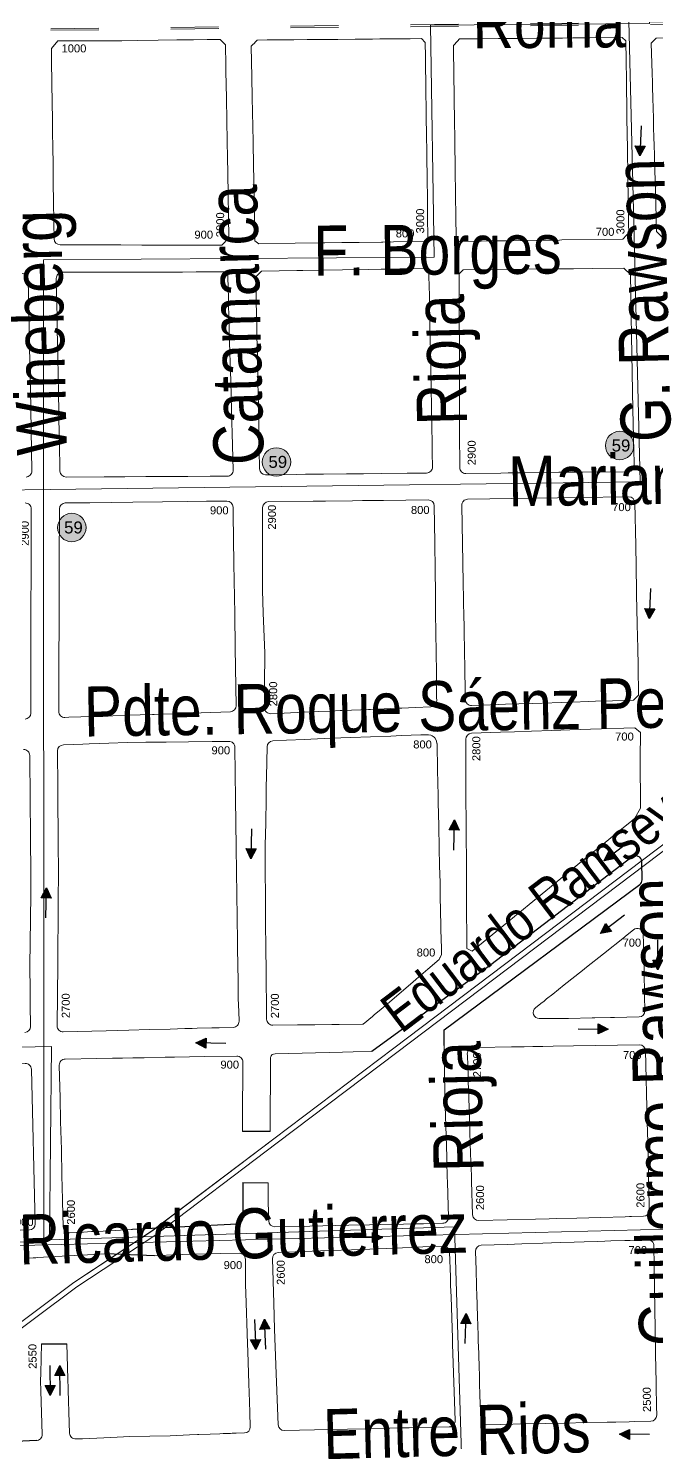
# Model space of a CAD drawing. Header units: millimetres. Extents: x 11558 to 23675, y 49449 to 61482.
# Drawn here: x 20325 to 20639, y 56549 to 57256 of the extents above; entities that cross this region are included whole.
import ezdxf

# ---------------------------------------------------------------- set-up
doc = ezdxf.new("R2010")
doc.units = ezdxf.units.MM
doc.linetypes.add('ACAD_ISO03W100', pattern=[30, 12, -18])
for name, color, linetype in [('0. plano base - nombres calles', 22, 'Continuous'), ('0. Plano Base - PLANO', 254, 'Continuous'), ('0. Plano base - sentido calles', 253, 'Continuous'), ('0. vias del tren', 252, 'VÍAS'), ('0.BARRIOS - DIVISIÓN', 12, 'ACAD_ISO03W100'), ('7. puesta en valor CC la lucila', 212, 'Continuous'), ('numeración', 7, 'Continuous')]:
    doc.layers.add(name, color=color, linetype=linetype)
for name, color, linetype, true_color in [('Linea 59 Por Barrio Golf IDA', 7, 'Continuous', 0x007038), ('Linea 59 Por la Lucila IDA', 7, 'Continuous', 0x007038), ('Linea 59 Por la Lucila VUELTA', 7, 'Continuous', 0xffc20a), ('Linea 707 - ex333', 7, 'Continuous', 0xad002b), ('Linea 707 - ex333 -', 7, 'Continuous', 0x616161)]:
    doc.layers.add(name, color=color, linetype=linetype, true_color=true_color)
doc.layers.get('7. puesta en valor CC la lucila').off()
doc.styles.get("Standard").update_dxf_attribs({"font": 'arial.ttf'})
doc.linetypes.add('VÍAS', pattern='A,0.15,[130,ltypeshp.shx,S=0.25,R=0,X=0,Y=0],0.15', length=0.3)

# ---------------------------------------------------------------- blocks, each defined once
blk = doc.blocks.new('MANZANAS')
at = {"layer": '0. Plano Base - PLANO', "color": 0, "linetype": 'VÍAS', "lineweight": 5, "ltscale": 4}
for points in [[(5639498.58, 6182852.42), (5639498.58, 6182614.33), (5639507.14, 6182228.89), (5639507.14, 6182181.36), (5639499.58, 6182050.89), (5639491.3, 6181998.3), (5639483.11, 6181953.65), (5639476.63, 6181918.34), (5639458.2, 6181825.34), (5639436.33, 6181704.24), (5639396.68, 6181501.18), (5639382.4, 6181412.53), (5639364.06, 6181337.09), (5639343.42, 6181280.78), (5639316.75, 6181215.85), (5639268.98, 6181116.06), (5639194.54, 6180959.83), (5639162.21, 6180892.02), (5639129.25, 6180822.85), (5639106.57, 6180782.08), (5639050.37, 6180665.87)], [(5639501.22, 6182852.42), (5639501.22, 6182614.36), (5639509.79, 6182228.92), (5639509.79, 6182181.28), (5639502.22, 6182050.61), (5639493.9, 6181997.86), (5639485.71, 6181953.18), (5639479.23, 6181917.85), (5639460.79, 6181824.85), (5639438.93, 6181703.75), (5639399.29, 6181500.71), (5639384.99, 6181412.01), (5639366.6, 6181336.32), (5639345.88, 6181279.82), (5639319.17, 6181214.78), (5639271.36, 6181114.92), (5639196.93, 6180958.69), (5639164.6, 6180890.88), (5639131.6, 6180821.63), (5639108.92, 6180780.86), (5639052.75, 6180664.71)]]:
    blk.add_lwpolyline(points, dxfattribs=at)
at = {"layer": '0. Plano Base - PLANO', "color": 0, "linetype": 'Continuous', "lineweight": 5}
for points in [[(5639127.17, 6181381.31), (5639122.99, 6181382.67), (5639113.01, 6181400.65), (5639108.09, 6181409.5), (5639101.58, 6181421.23), (5639100.56, 6181423.06), (5639100.43, 6181423.3), (5639097.41, 6181428.75), (5639094.96, 6181433.16), (5639093.51, 6181435.76), (5639090.1, 6181441.9), (5639088.39, 6181444.98), (5639086.68, 6181448.08), (5639084.57, 6181451.87), (5639077.23, 6181465.08), (5639078.22, 6181468.46), (5639098.89, 6181479.7)], [(5639158.89, 6180894.4), (5639142.25, 6180926.84), (5639142.1, 6180927.12), (5639141.89, 6180927.84), (5639141.88, 6180928.21), (5639142.08, 6180928.94), (5639142.54, 6180929.53), (5639143.22, 6180929.91), (5639172.66, 6180946.22), (5639177.32, 6180948.8), (5639185.51, 6180953.33)], [(5639080.49, 6180782.38), (5639082.87, 6180783.73), (5639082.95, 6180783.77), (5639083.02, 6180783.81), (5639084.02, 6180784.37), (5639084.55, 6180784.68), (5639114.33, 6180802.27)]]:
    blk.add_lwpolyline(points, dxfattribs=at)
for points in [[(5639047.38, 6181338.09), (5639037.67, 6181332.87), (5639035.52, 6181333.63), (5639030.23, 6181343.45), (5639025.53, 6181352.2), (5639023, 6181356.91), (5639021.57, 6181359.56), (5639020.65, 6181361.27), (5639017.86, 6181366.47), (5639016.79, 6181368.46), (5639015.1, 6181371.6), (5639011.92, 6181377.5), (5639007.89, 6181385.01), (5639005.55, 6181389.35), (5639004.83, 6181390.69), (5639002.95, 6181394.18), (5639000.49, 6181398.77), (5638998.2, 6181403.03), (5638997.42, 6181404.48), (5638996.51, 6181406.17), (5638996.04, 6181407.05), (5638994, 6181410.84), (5638993.46, 6181411.84), (5638989.94, 6181418.38), (5638990.78, 6181421.36), (5638991.17, 6181422.78), (5638995.13, 6181424.88), (5638999.19, 6181427.03), (5639008.38, 6181431.9), (5639011.58, 6181433.6), (5639013.81, 6181434.78), (5639017.03, 6181436.49), (5639025.12, 6181440.77), (5639025.24, 6181440.84), (5639026.08, 6181441.28), (5639033.72, 6181445.34), (5639036.55, 6181446.84), (5639041.21, 6181449.3), (5639044.74, 6181451.18), (5639048.63, 6181453.24), (5639063.05, 6181460.88), (5639065.37, 6181460.17), (5639070.03, 6181451.53), (5639074.77, 6181442.74), (5639076.24, 6181440.02), (5639077.17, 6181438.29), (5639078.05, 6181436.67), (5639079.5, 6181433.97), (5639084.24, 6181425.19), (5639086.91, 6181420.24), (5639091.39, 6181411.93), (5639091.81, 6181411.16), (5639092.58, 6181409.72), (5639093.19, 6181408.58), (5639095.44, 6181404.43), (5639097.55, 6181400.51), (5639097.7, 6181400.23), (5639102.89, 6181390.61), (5639106.14, 6181384.58), (5639106.45, 6181384), (5639108.71, 6181379.81), (5639110.9, 6181375.76), (5639110.52, 6181374.22), (5639109.82, 6181371.59), (5639101.49, 6181367.12), (5639082.91, 6181357.15), (5639081.85, 6181356.58), (5639067.22, 6181348.73), (5639059.25, 6181344.45), (5639051.79, 6181340.45)], [(5638965.28, 6181294.18), (5638949.2, 6181285.56), (5638946.83, 6181286.05), (5638941.08, 6181296.62), (5638935.06, 6181307.7), (5638929.1, 6181318.67), (5638923.17, 6181329.57), (5638912.65, 6181348.93), (5638907.81, 6181357.84), (5638900.4, 6181371.46), (5638900.73, 6181372.61), (5638900.96, 6181373.39), (5638901.25, 6181374.42), (5638901.57, 6181375.55), (5638906.05, 6181377.92), (5638911.87, 6181381.01), (5638917.81, 6181384.18), (5638923.66, 6181387.28), (5638937.25, 6181394.5), (5638944.83, 6181398.53), (5638952.48, 6181402.59), (5638955.81, 6181404.36), (5638956.93, 6181404.96), (5638960.24, 6181406.71), (5638969.23, 6181411.49), (5638974.15, 6181414.1), (5638976.77, 6181413.17), (5638977.49, 6181411.81), (5638979.34, 6181408.37), (5638980.08, 6181407.01), (5638981.49, 6181404.39), (5638983.16, 6181401.27), (5638985.53, 6181396.86), (5638989.59, 6181389.3), (5638991.34, 6181386.05), (5638992.09, 6181384.65), (5638993.8, 6181381.43), (5638999.1, 6181371.59), (5639002.15, 6181365.93), (5639004.06, 6181362.37), (5639004.56, 6181361.44), (5639008.12, 6181354.81), (5639010.08, 6181351.15), (5639012.6, 6181346.47), (5639014.09, 6181343.69), (5639015.2, 6181341.63), (5639018.07, 6181336.28), (5639022.78, 6181327.51), (5639022.89, 6181327.05), (5639022.89, 6181326.1), (5639022.59, 6181325.19), (5639022.33, 6181324.79), (5639008.59, 6181317.42), (5639003.92, 6181314.91), (5639003.29, 6181314.58), (5638993.43, 6181309.29), (5638990.84, 6181307.9), (5638985.87, 6181305.23), (5638978.38, 6181301.21), (5638975.6, 6181299.72)]]:
    blk.add_lwpolyline(points, close=True, dxfattribs=at)
for points in [[(5638862.14, 6181239.74), (5638861.25, 6181239.28, -0.409114), (5638857.24, 6181240.53), (5638856.56, 6181241.78), (5638854.04, 6181246.47), (5638854.02, 6181246.52), (5638847.56, 6181258.52), (5638844.9, 6181263.47), (5638841.91, 6181269.03), (5638840.49, 6181271.66), (5638834.59, 6181282.65), (5638832.97, 6181285.66), (5638829.02, 6181292.99), (5638820.62, 6181308.61), (5638819.97, 6181309.82), (5638815.45, 6181318.23), (5638812.17, 6181324.33), (5638813.2, 6181329.28), (5638823.97, 6181334.82), (5638825.99, 6181335.86), (5638827.6, 6181336.69), (5638834.68, 6181340.34), (5638841.6, 6181344.05), (5638848.52, 6181347.76), (5638857.7, 6181352.68), (5638865.91, 6181357.08), (5638873.27, 6181361.03), (5638879.29, 6181364.25), (5638882.98, 6181366.23), (5638884.93, 6181367.27), (5638888.56, 6181366.12), (5638893.53, 6181356.96), (5638895.24, 6181353.8), (5638897.73, 6181349.23), (5638897.89, 6181348.92), (5638901.46, 6181342.35), (5638911.64, 6181323.6), (5638915.46, 6181316.56), (5638919.17, 6181309.71), (5638934.62, 6181281.25), (5638933.21, 6181276.48), (5638933.17, 6181276.36), (5638908.02, 6181263.39), (5638897.59, 6181258.02), (5638888.31, 6181253.23), (5638885.32, 6181251.69), (5638879.25, 6181248.56), (5638870.41, 6181244)], [(5639090.03, 6181232.6), (5639081.84, 6181248.24), (5639081.66, 6181248.58), (5639079.83, 6181252.08), (5639078.09, 6181255.4), (5639077.07, 6181257.34), (5639075.53, 6181260.28), (5639072.03, 6181266.98), (5639070.37, 6181270.15), (5639069.98, 6181270.88), (5639065.36, 6181279.72), (5639059.9, 6181290.16), (5639058.35, 6181293.1), (5639055.07, 6181299.37), (5639045.08, 6181318.45), (5639045.96, 6181321.11), (5639073.7, 6181335.87), (5639085.4, 6181342.09), (5639089.69, 6181344.38), (5639094.7, 6181347.04), (5639102.94, 6181351.43), (5639116.86, 6181358.83), (5639121.24, 6181357.62), (5639125.96, 6181348.95), (5639131.16, 6181339.39), (5639135.93, 6181330.61), (5639153.5, 6181298.33), (5639160.08, 6181286.23), (5639162.11, 6181282.5), (5639162.69, 6181281.43), (5639166.93, 6181273.64, -0.418344), (5639165.69, 6181269.55), (5639145.57, 6181258.97), (5639138.75, 6181255.38), (5639135.14, 6181253.44), (5639118.51, 6181244.48), (5639112.72, 6181241.37), (5639109.46, 6181239.61), (5639094.11, 6181231.35, -0.417591)], [(5639076.57, 6181222.56), (5639068.01, 6181218), (5639056.47, 6181211.85), (5639048.71, 6181207.72), (5639041.17, 6181203.7), (5639031.03, 6181198.29), (5639029.35, 6181197.4), (5639024.01, 6181194.55), (5639023.09, 6181194.07), (5639018.95, 6181191.86), (5639007.42, 6181185.71), (5639005.5, 6181184.69, -0.411504), (5639001.46, 6181185.91), (5638996.96, 6181194.16), (5638992.4, 6181202.54), (5638986.47, 6181213.42), (5638980.72, 6181223.96), (5638979.01, 6181227.1), (5638975.41, 6181233.71), (5638975.05, 6181234.38), (5638971.84, 6181240.27), (5638969.9, 6181243.82), (5638966.87, 6181249.39), (5638965.37, 6181252.14), (5638955.55, 6181270.16), (5638956.7, 6181274.06), (5638972.25, 6181282.44), (5638974.99, 6181283.92), (5638982.28, 6181287.85), (5638992.44, 6181293.32), (5639003.91, 6181299.5), (5639009.46, 6181302.49), (5639012.66, 6181304.22), (5639015.84, 6181305.93), (5639017.69, 6181306.93), (5639018.82, 6181307.54), (5639019.87, 6181308.1), (5639022.05, 6181309.27), (5639028.89, 6181312.96), (5639029.25, 6181312.84), (5639029.73, 6181312.69), (5639030.62, 6181312.42), (5639031.34, 6181312.19), (5639035.59, 6181304.36), (5639035.95, 6181303.7), (5639037.88, 6181300.16), (5639043.8, 6181289.25), (5639047.14, 6181283.1), (5639048.74, 6181280.15), (5639048.93, 6181279.81), (5639053.7, 6181271.02), (5639055.02, 6181268.6), (5639056.46, 6181265.93), (5639057.95, 6181263.19), (5639059.89, 6181259.62), (5639062.56, 6181254.7), (5639064.5, 6181251.13), (5639067.42, 6181245.75), (5639069.32, 6181242.25), (5639070.96, 6181239.23), (5639072.6, 6181236.21), (5639074.42, 6181232.87), (5639077.8, 6181226.64, -0.416534)], [(5638868.57, 6181227.56), (5638894.36, 6181241.04), (5638900.15, 6181244.07), (5638903.69, 6181245.92), (5638912.63, 6181250.6), (5638913.1, 6181250.84), (5638921.47, 6181255.22), (5638921.95, 6181255.47), (5638927.99, 6181258.63), (5638931.26, 6181260.34), (5638935.83, 6181262.73), (5638937.42, 6181263.56), (5638940.44, 6181265.14), (5638942.63, 6181264.6), (5638946.28, 6181258.03), (5638947.76, 6181255.36), (5638950.61, 6181250.23), (5638951.91, 6181247.89), (5638956.34, 6181239.92), (5638961.47, 6181230.69), (5638966.37, 6181221.86), (5638968.19, 6181218.59), (5638968.3, 6181218.38), (5638968.61, 6181217.83), (5638969.12, 6181216.91), (5638971.3, 6181212.99), (5638976.13, 6181204.28), (5638978.46, 6181200.1), (5638981.08, 6181195.37), (5638990.02, 6181179.27, -0.420937), (5638988.8, 6181175.16), (5638981.31, 6181171.23), (5638971.37, 6181166), (5638968.47, 6181164.47), (5638961.94, 6181161.04), (5638952.75, 6181156.21), (5638943.46, 6181151.32), (5638934.34, 6181146.53), (5638917.43, 6181137.64, -0.409942), (5638913.4, 6181138.86), (5638906.59, 6181151.37), (5638901.03, 6181161.58), (5638900.03, 6181163.41), (5638897.5, 6181168.05), (5638896.43, 6181170.03), (5638895.11, 6181172.45), (5638894.88, 6181172.86), (5638890.28, 6181181.32), (5638889.02, 6181183.63), (5638887.61, 6181186.21), (5638885.17, 6181190.69), (5638881.91, 6181196.68), (5638880.25, 6181199.73), (5638877.17, 6181205.39), (5638873.03, 6181212.99), (5638872.07, 6181214.76), (5638871.85, 6181215.16), (5638867.33, 6181223.47, -0.419163)], [(5639100.81, 6181220.4), (5639110.53, 6181225.63), (5639120.15, 6181230.82), (5639140.46, 6181241.75), (5639149.02, 6181246.36), (5639171.77, 6181258.61, -0.412848), (5639175.83, 6181257.41), (5639186.07, 6181238.61), (5639191.07, 6181229.42), (5639192.41, 6181226.96), (5639195.69, 6181220.95), (5639197.82, 6181217.02), (5639204.71, 6181204.38), (5639208.06, 6181198.22), (5639210.47, 6181193.8), (5639214.97, 6181185.54), (5639221.82, 6181172.95), (5639220.76, 6181169.59), (5639211.53, 6181164.39), (5639204.15, 6181160.24), (5639201.21, 6181158.58), (5639193.86, 6181154.45), (5639176.49, 6181144.67), (5639164.86, 6181138.13), (5639161.91, 6181136.46), (5639154.87, 6181132.49), (5639150.1, 6181129.8, -0.418793), (5639145.99, 6181130.98), (5639143.42, 6181135.72), (5639139.24, 6181143.41), (5639137.96, 6181145.76), (5639135.04, 6181151.13), (5639129.05, 6181162.15), (5639125.42, 6181168.82), (5639123.35, 6181172.63), (5639121.73, 6181175.61), (5639118.28, 6181181.96), (5639113.23, 6181191.24), (5639099.6, 6181216.32, -0.41537)], [(5639012.99, 6181173.42), (5639032.73, 6181183.94), (5639033.22, 6181184.2), (5639038.11, 6181186.8), (5639050.13, 6181193.21), (5639054.53, 6181195.56), (5639063.68, 6181200.43), (5639083.51, 6181211, -0.413758), (5639087.56, 6181209.77), (5639096.16, 6181193.69), (5639102.78, 6181181.33), (5639108.07, 6181171.43), (5639112.64, 6181162.9), (5639117.63, 6181153.56), (5639121.88, 6181145.62), (5639127.08, 6181135.9), (5639128.62, 6181133.02), (5639130.1, 6181130.24), (5639132.13, 6181126.45), (5639132.64, 6181125.5), (5639133.53, 6181123.84, -0.405694), (5639132.38, 6181119.82), (5639125.5, 6181115.87), (5639119.73, 6181112.57), (5639117.6, 6181111.35), (5639114.97, 6181109.84), (5639112.11, 6181108.2), (5639106.1, 6181104.76), (5639105.45, 6181104.38), (5639105.29, 6181104.29), (5639101.92, 6181102.36), (5639097.82, 6181100.01), (5639093.61, 6181097.6), (5639092.91, 6181097.2), (5639088.8, 6181094.84), (5639083.57, 6181091.84), (5639077.25, 6181088.19), (5639062.87, 6181079.87, -0.428664), (5639058.7, 6181081.1), (5639058.22, 6181082.03), (5639053.59, 6181091.03), (5639046.18, 6181105.42), (5639036.35, 6181122.77), (5639030.67, 6181132.8), (5639027.99, 6181138), (5639027.93, 6181138.12), (5639024.36, 6181145.02), (5639018.21, 6181156.91), (5639011.74, 6181169.39, -0.410701)], [(5638974.05, 6181031.67), (5638972.35, 6181030.71, -0.425318), (5638968.21, 6181031.95), (5638965.23, 6181037.74), (5638962.45, 6181043.14), (5638957.8, 6181052.17), (5638946.54, 6181074.02), (5638943.57, 6181079.78), (5638939.69, 6181087.32), (5638935.12, 6181096.18), (5638934.35, 6181097.69), (5638930.37, 6181105.4), (5638925.61, 6181114.65), (5638921.86, 6181121.93, -0.409781), (5638923.11, 6181125.95), (5638933.9, 6181131.71), (5638943.3, 6181136.74), (5638952.95, 6181141.9), (5638966.02, 6181148.88), (5638976.81, 6181154.65), (5638985.42, 6181159.26), (5638990.21, 6181161.82), (5638994.41, 6181164.06, -0.413006), (5638998.46, 6181162.84), (5639007.79, 6181145.57), (5639010.23, 6181141.04), (5639010.71, 6181140.15), (5639011.97, 6181137.83), (5639023.86, 6181115.8), (5639032.03, 6181100.67), (5639045.65, 6181075.43, -0.408825), (5639044.49, 6181071.39), (5639023.13, 6181059.35), (5639011.3, 6181052.68), (5639010.58, 6181052.27), (5638999.81, 6181046.19), (5638993.28, 6181042.52), (5638988.16, 6181039.63), (5638984.54, 6181037.58)], [(5639206.94, 6181020.99), (5639204, 6181020.88), (5639192.5, 6181042.71), (5639189.97, 6181047.51), (5639185.9, 6181055.25), (5639184.65, 6181057.62), (5639176.71, 6181072.71), (5639174.7, 6181076.52), (5639168.63, 6181088.06), (5639167.89, 6181089.45), (5639163.86, 6181097.12), (5639160.07, 6181104.32), (5639157.25, 6181109.67), (5639155.28, 6181113.43, -0.405287), (5639156.46, 6181117.44), (5639169.19, 6181124.61), (5639175.16, 6181127.97), (5639182.67, 6181132.21), (5639191.51, 6181137.19), (5639199.37, 6181141.62), (5639208.35, 6181146.68), (5639227.64, 6181157.53), (5639227.67, 6181157.53), (5639231.27, 6181156.7), (5639231.3, 6181156.7), (5639237.26, 6181145.11), (5639238.15, 6181143.39), (5639241.11, 6181137.66), (5639244.64, 6181130.95), (5639245.73, 6181128.89), (5639245.99, 6181128.39), (5639248.69, 6181123.25), (5639248.53, 6181117.42), (5639247.76, 6181115.63), (5639245.95, 6181111.44), (5639245.25, 6181109.82), (5639244.75, 6181108.66), (5639240.94, 6181099.82), (5639237.5, 6181091.84), (5639234, 6181083.73), (5639225.78, 6181064.67), (5639219.13, 6181049.26), (5639218.96, 6181048.87), (5639217.73, 6181046.02), (5639214.86, 6181039.37)], [(5639146.4, 6180947.94), (5639135.53, 6180942.11, -0.414343), (5639131.47, 6180943.34), (5639119.14, 6180966.36), (5639115.61, 6180972.94), (5639115.13, 6180973.86), (5639113.37, 6180977.18), (5639110.09, 6180983.37), (5639108.7, 6180986), (5639106.86, 6180989.48), (5639104.26, 6180994.38), (5639102.94, 6180996.89), (5639096.2, 6181009.63), (5639090.9, 6181019.64), (5639090.61, 6181020.25), (5639085.86, 6181030.11), (5639080.33, 6181041.24), (5639078.91, 6181043.99), (5639077.6, 6181046.54), (5639075.49, 6181050.85), (5639068.88, 6181064.35, -0.390796), (5639070.04, 6181068.25), (5639075.89, 6181071.73), (5639083.86, 6181076.3), (5639086.56, 6181077.85), (5639095.21, 6181082.82), (5639103.86, 6181087.73), (5639112.52, 6181092.65), (5639121.26, 6181097.61), (5639125.95, 6181100.27), (5639134.32, 6181105.03), (5639137.52, 6181106.81), (5639137.74, 6181106.93), (5639138.91, 6181107.24), (5639139.51, 6181107.28), (5639140.71, 6181107.12), (5639141.28, 6181106.92), (5639142.33, 6181106.32), (5639142.79, 6181105.92), (5639143.49, 6181105.01), (5639143.53, 6181104.96), (5639149.88, 6181093.31), (5639156, 6181082.14), (5639157.17, 6181080), (5639160.96, 6181073.08), (5639162.83, 6181069.67), (5639163.17, 6181069.05), (5639164.86, 6181065.95), (5639167.15, 6181061.78), (5639167.17, 6181061.74), (5639168.59, 6181059.15), (5639172.91, 6181051.25), (5639174.86, 6181047.69), (5639176.91, 6181043.94), (5639180.06, 6181038.19), (5639180.11, 6181038.09), (5639180.23, 6181037.88), (5639187.19, 6181025.17), (5639191.46, 6181017.37), (5639191.68, 6181016.97), (5639191.83, 6181016.68), (5639194.17, 6181012.41), (5639194.22, 6181010.71), (5639194.23, 6181010.51), (5639194.26, 6181009.7), (5639191.47, 6181002.77), (5639188.58, 6180995.61), (5639187.77, 6180993.59), (5639182.7, 6180981.01), (5639181.45, 6180977.88), (5639179.97, 6180974.32), (5639178.2, 6180970.18), (5639177.7, 6180969.01), (5639175.34, 6180963.46), (5639175.17, 6180963.37), (5639164.82, 6180957.82), (5639161.57, 6180956.07), (5639154.09, 6180952.06), (5639151.6, 6180950.73)], [(5639279.03, 6181067.93), (5639281.34, 6181063.82), (5639283.51, 6181059.93), (5639283.65, 6181059.68), (5639288.19, 6181051.33), (5639288.86, 6181050.09), (5639292.82, 6181042.81), (5639293.76, 6181041.07), (5639297.41, 6181034.36, -0.413491), (5639296.22, 6181030.3), (5639285.4, 6181024.38), (5639284.8, 6181024.05), (5639284.61, 6181023.95), (5639283.72, 6181023.46), (5639276.86, 6181019.71), (5639275.82, 6181019.14), (5639275.58, 6181019.01), (5639265.29, 6181013.39), (5639259.31, 6181010.24), (5639256.47, 6181008.75), (5639253.15, 6181007), (5639252.29, 6181006.55, -0.7117), (5639248.15, 6181010.42), (5639249.56, 6181013.58), (5639250.37, 6181015.41), (5639250.46, 6181015.61), (5639251.04, 6181016.92), (5639252.65, 6181020.52), (5639255.63, 6181027.2), (5639260.39, 6181037.88), (5639261.4, 6181040.16), (5639265.83, 6181050.08), (5639271.28, 6181062.33), (5639271.46, 6181062.73), (5639271.54, 6181062.91), (5639273.67, 6181067.69, -0.617378)], [(5638977.96, 6181018.22), (5638986.42, 6181023), (5638989.15, 6181024.55), (5638993.52, 6181027.02), (5638997.82, 6181029.45), (5639005.78, 6181033.95), (5639014.02, 6181038.37), (5639014.37, 6181038.56), (5639022.94, 6181043.12), (5639032.88, 6181048.41), (5639043.26, 6181053.95), (5639050.58, 6181057.89, -0.415076), (5639054.65, 6181056.66), (5639066.85, 6181033.79), (5639072.43, 6181023.38), (5639078.2, 6181012.68), (5639084.09, 6181001.76), (5639094.83, 6180981.84), (5639100.71, 6180970.94), (5639102.16, 6180968.25), (5639106.19, 6180960.78), (5639109.93, 6180953.8), (5639110.49, 6180952.76), (5639110.53, 6180952.68), (5639111.51, 6180950.84), (5639113.47, 6180947.2), (5639114.2, 6180945.83), (5639115.57, 6180943.39), (5639119.41, 6180936.55), (5639119.64, 6180936.14, -0.415962), (5639118.48, 6180932.05), (5639112.34, 6180928.65), (5639109.11, 6180926.86), (5639102.64, 6180923.28), (5639100.45, 6180922.07), (5639097.27, 6180920.3), (5639090.94, 6180916.8), (5639081.72, 6180911.69), (5639072.78, 6180906.74), (5639062.81, 6180901.22), (5639044.09, 6180890.86, -0.425222), (5639039.96, 6180892.13), (5639026.07, 6180919.62), (5639022.46, 6180926.7), (5639021.09, 6180929.37), (5639017.42, 6180936.55), (5639016, 6180939.33), (5639015.01, 6180941.26), (5639010.96, 6180949.19), (5639005.79, 6180959.31), (5638997.59, 6180974.9), (5638995.72, 6180978.42), (5638989.22, 6180990.7), (5638985.37, 6180997.97), (5638976.78, 6181014.21, -0.405944)], [(5639267.96, 6180904.11), (5639259.77, 6180918.67), (5639258.38, 6180921.15), (5639252.98, 6180930.73), (5639250.3, 6180935.5), (5639247.84, 6180939.88), (5639246.46, 6180942.33), (5639241.73, 6180950.74), (5639237.05, 6180959.06), (5639235.37, 6180962.05), (5639233.79, 6180964.86), (5639228.92, 6180973.51), (5639228.49, 6180974.27, -0.41879), (5639229.68, 6180978.38), (5639231.96, 6180979.62), (5639246.48, 6180987.49), (5639252.13, 6180990.55), (5639255.87, 6180992.58), (5639260.29, 6180994.98), (5639264.86, 6180997.46), (5639273.84, 6181002.33), (5639302.77, 6181018.02, -0.41244), (5639306.83, 6181016.82), (5639323.98, 6180985.64), (5639328.91, 6180976.68), (5639333.71, 6180967.97), (5639336.66, 6180962.59), (5639338.51, 6180959.23), (5639339.24, 6180957.91), (5639345.29, 6180946.91, -0.41353), (5639344.12, 6180942.84), (5639338.83, 6180939.92), (5639338.02, 6180939.47), (5639336.09, 6180938.4), (5639325.38, 6180932.48), (5639314.93, 6180926.69), (5639306.22, 6180921.87), (5639302.84, 6180920), (5639296.79, 6180916.66), (5639272.02, 6180902.96, -0.412156)], [(5639278.8, 6180892.6), (5639290.15, 6180898.98), (5639296.49, 6180902.55), (5639305.65, 6180907.69), (5639313.2, 6180911.93), (5639319.39, 6180915.41), (5639323.71, 6180917.84), (5639329.63, 6180921.17), (5639332.76, 6180922.92), (5639335.36, 6180924.39), (5639341.48, 6180927.82), (5639343.28, 6180928.84), (5639343.73, 6180929.09), (5639346.78, 6180930.8), (5639351.4, 6180933.4, -0.418979), (5639355.51, 6180932.21), (5639360.27, 6180923.41), (5639360.94, 6180922.18), (5639365.63, 6180913.51), (5639370.81, 6180903.92), (5639375.14, 6180895.91), (5639380.67, 6180885.7), (5639385.39, 6180876.97), (5639387.34, 6180873.35), (5639388.21, 6180871.74), (5639388.67, 6180870.9), (5639390.31, 6180867.86), (5639392.35, 6180864.09), (5639392.56, 6180863.69), (5639393.68, 6180861.62), (5639395.82, 6180857.66, -0.412984), (5639394.62, 6180853.6), (5639387.64, 6180849.79), (5639385.07, 6180848.39), (5639379.31, 6180845.24), (5639375.51, 6180843.17), (5639366.65, 6180838.33), (5639365.82, 6180837.88), (5639357.5, 6180833.34), (5639357.34, 6180833.25), (5639348.57, 6180828.45), (5639339.45, 6180823.48), (5639328.81, 6180817.67), (5639322.63, 6180814.29, -0.411046), (5639318.57, 6180815.46), (5639312.87, 6180825.64), (5639309.8, 6180831.12), (5639307.93, 6180834.46), (5639305.94, 6180838.01), (5639302.94, 6180843.38), (5639300.71, 6180847.34), (5639299.8, 6180848.98), (5639298.1, 6180852.02), (5639293.59, 6180860.06), (5639288.06, 6180869.93), (5639286.61, 6180872.52), (5639286.09, 6180873.46), (5639282.14, 6180880.51), (5639277.65, 6180888.52, -0.413826)], [(5639190.33, 6180842.5), (5639208.8, 6180853.02), (5639226.71, 6180863.22), (5639244.41, 6180873.3), (5639248.13, 6180875.42), (5639253.3, 6180878.36), (5639262.18, 6180883.42, -0.415815), (5639266.28, 6180882.28), (5639272.36, 6180871.48), (5639274.49, 6180867.68), (5639277.25, 6180862.77), (5639282.42, 6180853.59), (5639287.38, 6180844.76), (5639288.89, 6180842.07), (5639307.62, 6180808.76, -0.417363), (5639306.44, 6180804.66), (5639292, 6180796.74), (5639288.9, 6180795.05), (5639284.83, 6180792.81), (5639280.43, 6180790.4), (5639279.05, 6180789.64), (5639270.58, 6180785), (5639269.55, 6180784.44), (5639253.98, 6180775.9), (5639234.07, 6180764.99, -0.40945), (5639230.03, 6180766.14), (5639215.27, 6180792.04), (5639215.21, 6180792.15), (5639215.19, 6180792.19), (5639206.35, 6180807.7), (5639200.06, 6180818.97), (5639189.19, 6180838.43, -0.411767)], [(5638968.72, 6180830.97), (5639034.46, 6180868.1, -0.417381), (5639038.57, 6180866.93), (5639075.83, 6180799.24, -0.411053), (5639074.68, 6180795.18), (5639008.94, 6180758.05, -0.417381), (5639004.83, 6180759.22), (5638967.56, 6180826.91, -0.411053)]]:
    blk.add_lwpolyline(points, format="xyb", close=True, dxfattribs=at)
for points in [[(5638851.08, 6181217.89, -0.410764), (5638855.11, 6181216.67), (5638863.16, 6181201.88), (5638875.01, 6181180.07), (5638881.38, 6181168.37), (5638900.9, 6181132.47, -0.415424), (5638899.68, 6181128.39)], [(5638905.21, 6181116.69, -0.419834), (5638909.31, 6181115.43), (5638914.04, 6181106.29), (5638914.07, 6181106.22), (5638918.59, 6181097.48), (5638921, 6181092.83), (5638921.9, 6181091.09), (5638923.27, 6181088.45), (5638924.79, 6181085.5), (5638931.25, 6181073.02), (5638934.69, 6181066.37), (5638951.43, 6181034.01), (5638956.22, 6181024.75, -0.401505), (5638955.05, 6181020.77)], [(5638961.37, 6181006.92, -0.424343), (5638965.52, 6181005.75), (5638967.89, 6181001.32), (5638969.87, 6180997.59), (5638971.74, 6180994.07), (5638973.31, 6180991.1), (5638974.5, 6180988.86), (5638976.61, 6180984.89), (5638977.68, 6180982.85), (5638979.16, 6180980.06), (5638981.15, 6180976.31), (5638982.35, 6180974.04), (5638983.99, 6180970.95), (5638994.01, 6180952.05), (5638995.55, 6180949.14), (5638998.11, 6180944.31), (5639008.96, 6180922.52), (5639013.75, 6180912.9), (5639020.1, 6180901.04), (5639022.87, 6180895.87), (5639024.52, 6180892.79), (5639026.79, 6180888.55), (5639028.3, 6180885.72, -0.404096), (5639027.16, 6180881.71)], [(5639216.28, 6180972.57), (5639228.07, 6180950.68), (5639233.18, 6180941.54), (5639237.98, 6180932.95), (5639243.11, 6180923.77), (5639244.11, 6180922), (5639248.03, 6180914.99), (5639249.18, 6180912.95), (5639252.2, 6180907.55), (5639257.8, 6180897.55, -0.417481), (5639256.62, 6180893.45), (5639248.12, 6180888.81), (5639242.59, 6180885.79), (5639239.39, 6180884.04), (5639229.31, 6180878.54), (5639224.48, 6180875.91), (5639215.36, 6180870.93), (5639203.98, 6180864.71), (5639198.32, 6180861.62), (5639182.93, 6180853.22, -0.409694), (5639178.88, 6180854.37), (5639174.31, 6180862.45), (5639171.19, 6180868.59), (5639169.84, 6180871.24)], [(5639120.31, 6180819.11), (5639119.73, 6180818.78), (5639112.92, 6180814.77), (5639105.1, 6180810.17), (5639102.77, 6180808.8), (5639102.67, 6180808.74), (5639099.24, 6180806.72), (5639093.18, 6180803.16, -0.422539), (5639089.03, 6180804.3), (5639082.79, 6180815.63), (5639082.39, 6180816.36), (5639076.64, 6180826.79), (5639070.32, 6180838.28), (5639063.55, 6180850.57), (5639057.77, 6180861.07), (5639050.18, 6180874.86), (5639050, 6180875.19, -0.416417), (5639051.2, 6180879.27), (5639065.08, 6180886.78), (5639072.05, 6180890.55), (5639076.4, 6180892.91), (5639080.96, 6180895.38), (5639086, 6180898.1), (5639095.11, 6180903.03), (5639099.26, 6180905.28), (5639112.5, 6180912.45), (5639126.66, 6180920.12, -0.420174), (5639130.75, 6180918.86), (5639144.01, 6180893.16), (5639146.67, 6180888.05)], [(5639136.16, 6180812.5), (5639137.62, 6180813.4), (5639145.07, 6180817.65), (5639148.52, 6180819.63), (5639152.75, 6180822.04), (5639165.17, 6180828.82), (5639173.25, 6180833.23, -0.42025), (5639177.35, 6180831.98), (5639183.24, 6180820.63), (5639185.28, 6180817.01), (5639187.68, 6180812.74), (5639195.2, 6180799.43), (5639197.71, 6180795.01), (5639199.6, 6180791.67), (5639207.64, 6180777.47), (5639209.75, 6180773.74), (5639212.07, 6180769.63), (5639214.65, 6180765.02), (5639218.11, 6180758.82, -0.413576), (5639216.96, 6180754.75), (5639213.34, 6180752.71), (5639211.52, 6180751.69), (5639210.92, 6180751.35), (5639207.66, 6180749.52), (5639206.17, 6180748.68), (5639201.96, 6180746.32), (5639197.13, 6180743.55), (5639196.44, 6180743.15), (5639193.03, 6180741.2), (5639184.58, 6180736.36), (5639175.63, 6180731.44), (5639166.91, 6180726.65), (5639158.63, 6180721.89), (5639149.6, 6180716.68), (5639146.4, 6180714.84), (5639143.53, 6180713.18, -0.417807), (5639139.41, 6180714.31), (5639134.24, 6180723.55), (5639131.49, 6180728.45), (5639128.99, 6180732.9), (5639128.38, 6180734), (5639126.32, 6180737.66), (5639123.29, 6180743.08), (5639117.55, 6180753.32)], [(5639106.24, 6180747.45), (5639112.75, 6180734.19), (5639114.4, 6180730.83), (5639116.86, 6180726.42), (5639127.49, 6180707.42, -0.424876), (5639126.24, 6180703.29)]]:
    blk.add_lwpolyline(points, format="xyb", dxfattribs=at)
at = {"layer": '0. Plano Base - PLANO', "color": 0}
for points in [[(5639216.28, 6180972.57), (5639212.59, 6180979.62), (5639266, 6181089.1, 0.243698), (5639265.93, 6181091.85), (5639261.59, 6181099.77, 0.61288), (5639256.24, 6181099.61), (5639218.42, 6181019.26), (5639185.51, 6180953.33)], [(5639158.48, 6180865.34), (5639166.64, 6180849.66, -0.39904), (5639165.49, 6180845.69), (5639120.31, 6180819.11)], [(5639126.24, 6180703.29), (5639056.56, 6180662.66, -0.417988), (5639052.44, 6180663.77), (5639047.33, 6180672.79)]]:
    blk.add_lwpolyline(points, format="xyb", dxfattribs=at)
for points in [[(5639158.89, 6180894.4), (5639146.67, 6180888.05)], [(5639158.48, 6180865.34), (5639169.84, 6180871.24)], [(5639136.16, 6180812.5), (5639114.33, 6180802.27)], [(5639106.24, 6180747.45), (5639117.55, 6180753.32)]]:
    blk.add_lwpolyline(points, dxfattribs=at)
blk = doc.blocks.new('59 ida')
at = {"layer": 'Linea 59 Por la Lucila IDA', "lineweight": 211, "true_color": 0xededed}
h = blk.add_hatch(color=7, dxfattribs=at)
h.dxf.hatch_style = 1
edge = h.paths.add_edge_path()
edge.add_arc((0, 0), 7.11, 0, 360)
at = {"layer": 'Linea 59 Por la Lucila IDA', "lineweight": 9}
blk.add_circle((0, 0), 7.11, dxfattribs=at)
at = {"layer": 'Linea 59 Por la Lucila IDA', "lineweight": 15, "insert": (-3.84, 3.05), "char_height": 6, "attachment_point": 1}
blk.add_mtext_dynamic_manual_height_columns('59', width=16.4579, gutter_width=12.5, heights=[0], dxfattribs=at)
blk = doc.blocks.new('59')
at = {"layer": 'Linea 59 Por la Lucila VUELTA', "lineweight": 211, "true_color": 0xededed}
h = blk.add_hatch(color=7, dxfattribs=at)
h.dxf.hatch_style = 1
edge = h.paths.add_edge_path()
edge.add_arc((0, 0), 7.11, 0, 360)
at = {"layer": 'Linea 59 Por la Lucila VUELTA', "lineweight": 9}
blk.add_circle((0, 0), 7.11, dxfattribs=at)
at = {"layer": 'Linea 59 Por la Lucila VUELTA', "lineweight": 15, "insert": (-3.99, 3.04), "char_height": 6, "attachment_point": 1}
blk.add_mtext_dynamic_manual_height_columns('59', width=16.4579, gutter_width=12.5, heights=[0], dxfattribs=at)

msp = doc.modelspace()

# ---------------------------------------------------------------- hatches: boundary and pattern name
at = {"layer": '0. Plano base - sentido calles', "linetype": 'Continuous', "lineweight": 25, "ltscale": 2, "true_color": 0x1a1a1a}
h = msp.add_hatch(color=250, dxfattribs=at)
h.dxf.hatch_style = 1
h.paths.add_polyline_path([(20630.64, 57192), (20633.35, 57196.89), (20630.85, 57196.99)])
h.paths.add_polyline_path([(20630.64, 57192), (20630.85, 57196.99), (20628.35, 57197.1)])
h = msp.add_hatch(color=250, dxfattribs=at)
h.dxf.hatch_style = 1
h.paths.add_polyline_path([(20635.42, 56960.7), (20638.13, 56965.59), (20635.63, 56965.7)])
h.paths.add_polyline_path([(20635.42, 56960.7), (20635.63, 56965.7), (20633.14, 56965.81)])
h = msp.add_hatch(color=250, dxfattribs=at)
h.dxf.hatch_style = 1
h.paths.add_polyline_path([(20537.98, 56860.02), (20535.35, 56855.08), (20537.85, 56855.02)])
h.paths.add_polyline_path([(20537.98, 56860.02), (20537.85, 56855.02), (20540.35, 56854.95)])
h = msp.add_hatch(color=250, dxfattribs=at)
h.dxf.hatch_style = 1
h.paths.add_polyline_path([(20436.09, 56840.66), (20438.71, 56845.6), (20436.21, 56845.66)])
h.paths.add_polyline_path([(20436.09, 56840.66), (20436.21, 56845.66), (20433.71, 56845.73)])
h = msp.add_hatch(color=250, dxfattribs=at)
h.dxf.hatch_style = 1
h.paths.add_polyline_path([(20612.88, 56839.67), (20618.37, 56840.73), (20616.85, 56842.71)])
h.paths.add_polyline_path([(20612.88, 56839.67), (20616.85, 56842.71), (20615.33, 56844.7)])
h = msp.add_hatch(color=250, dxfattribs=at)
h.dxf.hatch_style = 1
h.paths.add_polyline_path([(20333.89, 56826.04), (20331.26, 56821.1), (20333.76, 56821.04)])
h.paths.add_polyline_path([(20333.89, 56826.04), (20333.76, 56821.04), (20336.26, 56820.98)])
h = msp.add_hatch(color=250, dxfattribs=at)
h.dxf.hatch_style = 1
h.paths.add_polyline_path([(20611.03, 56803.27), (20616.52, 56804.32), (20615, 56806.3)])
h.paths.add_polyline_path([(20611.03, 56803.27), (20615, 56806.3), (20613.48, 56808.29)])
h = msp.add_hatch(color=250, dxfattribs=at)
h.dxf.hatch_style = 1
h.paths.add_polyline_path([(20639.72, 56785.04), (20642.17, 56790.07), (20639.67, 56790.04)])
h.paths.add_polyline_path([(20639.72, 56785.04), (20639.67, 56790.04), (20637.17, 56790.02)])
h = msp.add_hatch(color=250, dxfattribs=at)
h.dxf.hatch_style = 1
h.paths.add_polyline_path([(20614.83, 56755.48), (20609.86, 56758.04), (20609.83, 56755.54)])
h.paths.add_polyline_path([(20614.83, 56755.48), (20609.83, 56755.54), (20609.8, 56753.04)])
h = msp.add_hatch(color=250, dxfattribs=at)
h.dxf.hatch_style = 1
h.paths.add_polyline_path([(20408.68, 56748.55), (20413.64, 56745.99), (20413.68, 56748.49)])
h.paths.add_polyline_path([(20408.68, 56748.55), (20413.68, 56748.49), (20413.71, 56750.99)])
h = msp.add_hatch(color=250, dxfattribs=at)
h.dxf.hatch_style = 1
h.paths.add_polyline_path([(20501.93, 56651.3), (20496.96, 56653.86), (20496.93, 56651.36)])
h.paths.add_polyline_path([(20501.93, 56651.3), (20496.93, 56651.36), (20496.9, 56648.86)])
h = msp.add_hatch(color=250, dxfattribs=at)
h.dxf.hatch_style = 1
h.paths.add_polyline_path([(20442.93, 56610.49), (20440.66, 56605.39), (20443.15, 56605.5)])
h.paths.add_polyline_path([(20442.93, 56610.49), (20443.15, 56605.5), (20445.65, 56605.6)])
h = msp.add_hatch(color=250, dxfattribs=at)
h.dxf.hatch_style = 1
h.paths.add_polyline_path([(20543.74, 56613.28), (20541.12, 56608.35), (20543.62, 56608.28)])
h.paths.add_polyline_path([(20543.74, 56613.28), (20543.62, 56608.28), (20546.12, 56608.22)])
h = msp.add_hatch(color=250, dxfattribs=at)
h.dxf.hatch_style = 1
h.paths.add_polyline_path([(20438.59, 56595.29), (20440.87, 56600.39), (20438.38, 56600.28)])
h.paths.add_polyline_path([(20438.59, 56595.29), (20438.38, 56600.28), (20435.88, 56600.17)])
h = msp.add_hatch(color=250, dxfattribs=at)
h.dxf.hatch_style = 1
h.paths.add_polyline_path([(20340.62, 56587.3), (20338.15, 56582.28), (20340.65, 56582.3)])
h.paths.add_polyline_path([(20340.62, 56587.3), (20340.65, 56582.3), (20343.15, 56582.31)])
h = msp.add_hatch(color=250, dxfattribs=at)
h.dxf.hatch_style = 1
h.paths.add_polyline_path([(20335.72, 56572.27), (20338.19, 56577.28), (20335.69, 56577.27)])
h.paths.add_polyline_path([(20335.72, 56572.27), (20335.69, 56577.27), (20333.19, 56577.25)])
h = msp.add_hatch(color=250, dxfattribs=at)
h.dxf.hatch_style = 1
h.paths.add_polyline_path([(20620.56, 56552.94), (20625.53, 56550.38), (20625.56, 56552.88)])
h.paths.add_polyline_path([(20620.56, 56552.94), (20625.56, 56552.88), (20625.59, 56555.38)])

# ---------------------------------------------------------------- linework, layer by layer
at = {"layer": '0. Plano base - sentido calles', "color": 250, "linetype": 'Continuous', "lineweight": 25, "ltscale": 2, "true_color": 0x1a1a1a}
for points in [[(20631.28, 57206.98), (20630.64, 57192), (20628.35, 57197.1), (20633.35, 57196.89), (20630.64, 57192)], [(20636.06, 56975.69), (20635.42, 56960.7), (20633.14, 56965.81), (20638.13, 56965.59), (20635.42, 56960.7)], [(20537.6, 56845.02), (20537.98, 56860.02), (20540.35, 56854.95), (20535.35, 56855.08), (20537.98, 56860.02)], [(20436.46, 56855.66), (20436.09, 56840.66), (20433.71, 56845.73), (20438.71, 56845.6), (20436.09, 56840.66)], [(20624.79, 56848.79), (20612.88, 56839.67), (20615.33, 56844.7), (20618.37, 56840.73), (20612.88, 56839.67)], [(20333.51, 56811.04), (20333.89, 56826.04), (20336.26, 56820.98), (20331.26, 56821.1), (20333.89, 56826.04)], [(20622.94, 56812.38), (20611.03, 56803.27), (20613.48, 56808.29), (20616.52, 56804.32), (20611.03, 56803.27)], [(20639.55, 56800.04), (20639.72, 56785.04), (20637.17, 56790.02), (20642.17, 56790.07), (20639.72, 56785.04)], [(20599.83, 56755.67), (20614.83, 56755.48), (20609.8, 56753.04), (20609.86, 56758.04), (20614.83, 56755.48)], [(20423.67, 56748.36), (20408.68, 56748.55), (20413.71, 56750.99), (20413.64, 56745.99), (20408.68, 56748.55)], [(20486.93, 56651.49), (20501.93, 56651.3), (20496.9, 56648.86), (20496.96, 56653.86), (20501.93, 56651.3)], [(20437.94, 56610.27), (20438.59, 56595.29), (20435.88, 56600.17), (20440.87, 56600.39), (20438.59, 56595.29)], [(20443.59, 56595.5), (20442.93, 56610.49), (20445.65, 56605.6), (20440.66, 56605.39), (20442.93, 56610.49)], [(20543.37, 56598.29), (20543.74, 56613.28), (20546.12, 56608.22), (20541.12, 56608.35), (20543.74, 56613.28)], [(20335.62, 56587.27), (20335.72, 56572.27), (20333.19, 56577.25), (20338.19, 56577.28), (20335.72, 56572.27)], [(20340.72, 56572.3), (20340.62, 56587.3), (20343.15, 56582.31), (20338.15, 56582.28), (20340.62, 56587.3)], [(20635.56, 56552.75), (20620.56, 56552.94), (20625.59, 56555.38), (20625.53, 56550.38), (20620.56, 56552.94)]]:
    msp.add_lwpolyline(points, dxfattribs=at)
at = {"layer": '0. vias del tren', "color": 252, "lineweight": 13, "ltscale": 5}
for points in [[(21649.94, 58285.22), (21540.17, 58073.94), (21370.08, 57727.97), (21348.16, 57685.78), (21281.3, 57573.49), (21249.7, 57530.65), (21221.85, 57494.8), (21199.82, 57466.45), (21140.59, 57392.43), (21065.36, 57295.04), (20936.56, 57133.13), (20883.01, 57061.05), (20831.96, 57002.55), (20787.68, 56962.1), (20734.08, 56916.78), (20645.68, 56850.25), (20507.6, 56745.94), (20447.64, 56700.67), (20386.51, 56654.48), (20347.59, 56628.76), (20244.14, 56551.55)], [(21652.28, 58284), (21542.53, 58072.75), (21372.44, 57726.77), (21350.47, 57684.49), (21283.51, 57572.03), (21251.81, 57529.05), (21223.94, 57493.18), (21201.9, 57464.82), (21142.67, 57390.79), (21067.44, 57293.41), (20938.65, 57131.51), (20885.07, 57059.39), (20833.85, 57000.7), (20789.42, 56960.12), (20735.73, 56914.72), (20647.27, 56848.14), (20509.19, 56743.83), (20449.24, 56698.56), (20388.04, 56652.32), (20349.11, 56626.59), (20245.71, 56549.43)]]:
    msp.add_lwpolyline(points, dxfattribs=at)
at = {"layer": '0.BARRIOS - DIVISIÓN', "color": 14, "lineweight": 18, "ltscale": 2}
for points in [[(19945.72, 58287.94), (19923.91, 58043.4), (19902.09, 57798.86), (19856.05, 57250.46), (21295.4, 57263.73), (21452.7, 57610.67), (21440.16, 57623.59), (21569.55, 57874.98), (21609.91, 57984.78), (21535.11, 58023.64), (21583.33, 58113.98), (21626.83, 58105.34), (21670.11, 58108.85), (21745.7, 58275.74), (21628.05, 58278.93), (21473.27, 58285.8), (21320.95, 58293.9), (20938.69, 58290.94), (20541.19, 58288.57), (19945.72, 58287.94)], [(17027.55, 58263.71), (19945.72, 58287.94), (19902.09, 57798.86), (19856.05, 57250.46), (20909.53, 57261.75), (21026.57, 57261.35), (21295.4, 57263.73), (21207.14, 57047.24), (21397.73, 57041.84), (21346.41, 56770.65), (21370.88, 56749.89), (21369.71, 56721.79), (21410.13, 56720.2), (21422.01, 56694.22), (21424.96, 56493.28), (21477.94, 56493.24), (21485.42, 56452.7), (21228.86, 56438.95), (21225.94, 56407.63), (21148.42, 56402.76), (21134.38, 56160), (21185.39, 56161.52), (21178.83, 56000.77)]]:
    msp.add_lwpolyline(points, dxfattribs=at)
at = {"layer": 'Linea 59 Por la Lucila IDA', "lineweight": 15}
msp.add_lwpolyline([(19824.6, 56636.96), (20332.6, 56649.31), (20332.33, 57140.04), (20527.73, 57141.4), (20525.95, 57257.32), (20635.58, 57258.27), (20630.74, 57525.48), (20626.69, 57646.98), (20622.88, 57795.53), (20621.47, 57883.2), (20617.56, 58076.76), (20611.93, 58087.27), (20609.49, 58167.45), (20602.83, 58298.02), (19650.55, 58291.28)], dxfattribs=at)
at = {"layer": 'Linea 59 Por la Lucila VUELTA', "lineweight": 15}
msp.add_lwpolyline([(17930.16, 57866.01), (19929.8, 57886.58), (19967.91, 58274.68), (20597.23, 58279.1), (20603.53, 58147.8), (20609.43, 57896.34), (20618.63, 57524.19), (20630.86, 57029.05), (20220.16, 57023.82), (20223.32, 56899.38), (20231.01, 56740.17), (19811.8, 56730.35)], dxfattribs=at)
at = {"layer": 'Linea 707 - ex333', "lineweight": 15}
msp.add_lwpolyline([(20768.2, 56458.06), (20544.4, 56451.06), (20537.99, 56656.66), (20335.37, 56650.07), (20336.38, 56746.84), (19806.95, 56735.94), (19806.79, 56730.33), (19805.14, 56673.31), (19798.92, 56520.24), (19790.34, 56420.96), (19746.53, 56093.63), (19023.06, 56065.25), (17603.5, 56004.23), (17584.54, 56331.61), (17574.29, 56500.95), (17549.93, 56664.61), (17480.73, 56999.38), (17364.89, 56998.04), (17439.93, 56623.18), (16698.16, 56586.31), (16737.02, 56278.82), (15906.22, 56238.18)], dxfattribs=at)
at = {"layer": 'Linea 707 - ex333 -', "lineweight": 15}
msp.add_lwpolyline([(16284.29, 56100.61), (16770.05, 56119.2), (16760.03, 56280.13), (16997.87, 56292.34), (17450.19, 56314.17), (17463.24, 56326.71), (17579.43, 56333.65), (17590.18, 56323.96), (18660.8, 56389.35), (19818.33, 56415.39), (19818.57, 56423.01), (19823.49, 56515.98), (19823.68, 56531.64), (19826.62, 56627.64), (19827.39, 56634.83), (20644.2, 56655.52), (20646.56, 56583.71), (20756.8, 56585.61), (20728.72, 56449.14), (20749.52, 56449.55)], dxfattribs=at)

# ---------------------------------------------------------------- block references
at = {"layer": '0. Plano Base - PLANO', "color": 28, "lineweight": 5, "true_color": 0x0d0d0d, "rotation": 332.5463477508169}
msp.add_blockref('MANZANAS', (-7833237.48, -2828296.13), dxfattribs=at)
at = {"layer": '7. puesta en valor CC la lucila', "color": 250, "lineweight": 30, "rotation": 332.5463477508169}
msp.add_blockref('MANZANAS', (-7833237.48, -2828296.13), dxfattribs=at)
at = {"layer": 'Linea 59 Por Barrio Golf IDA', "lineweight": 15}
msp.add_blockref('59 ida', (20346.56, 57006.22), dxfattribs=at)
at = {"layer": 'Linea 59 Por la Lucila VUELTA', "lineweight": 15}
for p in [(20620.6, 57047.21), (20448.93, 57039.01)]:
    msp.add_blockref('59', p, dxfattribs=at)

# ---------------------------------------------------------------- texts
at = {"layer": '0. plano base - nombres calles', "color": 250, "lineweight": 15, "true_color": 0x1a1a1a, "attachment_point": 1}
for s, insert, char_height, rotation in [('{\\fArial Narrow|b0|i0|c0|p34;Roma}', (20546.86, 57270.79), 25, 0.40439), ('{\\fArial Narrow|b0|i0|c0|p34;G. Rawson}', (20621.32, 57048.69), 25, 91.4291), ('{\\fArial Narrow|b0|i0|c0|p34;Catamarca}', (20417.63, 57037.15), 25, 91.4291), ('{\\fArial Narrow|b0|i0|c0|p34;Wineberg}', (20319.21, 57042.03), 25, 91.4291), ('{\\fArial Narrow|b0|i0|c0|p34;F. Borges}', (20467.3, 57157.14), 25, 0.50915), ('{\\fArial Narrow|b0|i0|c0|p34;Rioja}', (20519.32, 57057.09), 25, 91.4291), ('{\\fArial Narrow|b0|i0|c0|p34;Mariano Pelliza}', (20564.66, 57041.79), 25, 0.88852), ('{\\fArial Narrow|b0|i0|c0|p34;Pdte. Roque Sáenz Peña}', (20352.42, 56926.7), 25, 0.88852), ('\\pi-60,l80,t80;{\\fArial Narrow|b0|i0|c0|p34;Eduardo Ramseyer}', (20483.29, 56756.63), 20, 37.24687), ('{\\fArial Narrow|b0|i0|c0|p34;Guillermo Rawson}', (20630.47, 56596.73), 25, 91.4291), ('{\\fArial Narrow|b0|i0|c0|p34;Rioja}', (20527.61, 56683.79), 25, 91.4291), ('{\\fArial Narrow|b0|i0|c0|p34;Ricardo Gutierrez}', (20319.73, 56662.72), 25, 1.55098), ('{\\fArial Narrow|b0|i0|c0|p34;Entre Rios}', (20471.94, 56565.42), 25, 1.55098)]:
    msp.add_mtext_dynamic_manual_height_columns(s, width=329.255, gutter_width=12.5, heights=[0], dxfattribs=dict(at, insert=insert, char_height=char_height, rotation=rotation))
at = {"layer": 'numeración', "color": 251, "true_color": 0x606162, "char_height": 4, "attachment_point": 1}
for s, insert in [('1000', (20341.42, 57247.75)), ('900', (20407.9, 57154.64)), ('800', (20508.6, 57155.25)), ('700', (20608.64, 57156.05)), ('900', (20415.66, 57016.82)), ('800', (20516.19, 57017.02)), ('700', (20616.85, 57018.43)), ('800', (20517.34, 56899.8)), ('700', (20618.33, 56903.74)), ('900', (20416.44, 56896.85)), ('700', (20622.03, 56800.72)), ('800', (20519.06, 56795.78)), ('700', (20622.23, 56744.55)), ('900', (20420.9, 56739.73)), ('1000', (20315.02, 56661.06)), ('700', (20625, 56647.02)), ('900', (20422.5, 56639.52)), ('800', (20522.95, 56642.47))]:
    msp.add_mtext_dynamic_manual_height_columns(s, width=16.0314, gutter_width=12.5, heights=[0], dxfattribs=dict(at, insert=insert))
for s, insert, rotation in [('3000', (20418.81, 57151.35), 90.143), ('3000', (20518.81, 57153.23), 90.143), ('3000', (20618.99, 57152.8), 90.143), ('2900', (20544.59, 57037.37), 90.143), ('2900', (20444.7, 57005.17), 90.143), ('2900', (20321.06, 56997.1), 90.143), ('2800', (20445.31, 56916.82), 90.143), ('2800', (20546.91, 56889.46), 90.143), ('2700', (20341.54, 56760.95), 90.143), ('2700', (20446.15, 56760.89), 90.143), ('2700', (20547.3, 56731.4), 90.143), ('2600', (20548.79, 56664.99), 90.143), ('2600', (20629, 56666.19), 90.143), ('2600', (20344.14, 56657.7), 90.143), ('2600', (20449.1, 56627.59), 90.143), ('2550', (20324.95, 56585.66), 90.4553), ('2500', (20632.23, 56564.06), 90.4553)]:
    msp.add_mtext_dynamic_manual_height_columns(s, width=16.0314, gutter_width=12.5, heights=[0], dxfattribs=dict(at, insert=insert, rotation=rotation))

doc.saveas('drawing.dxf')
